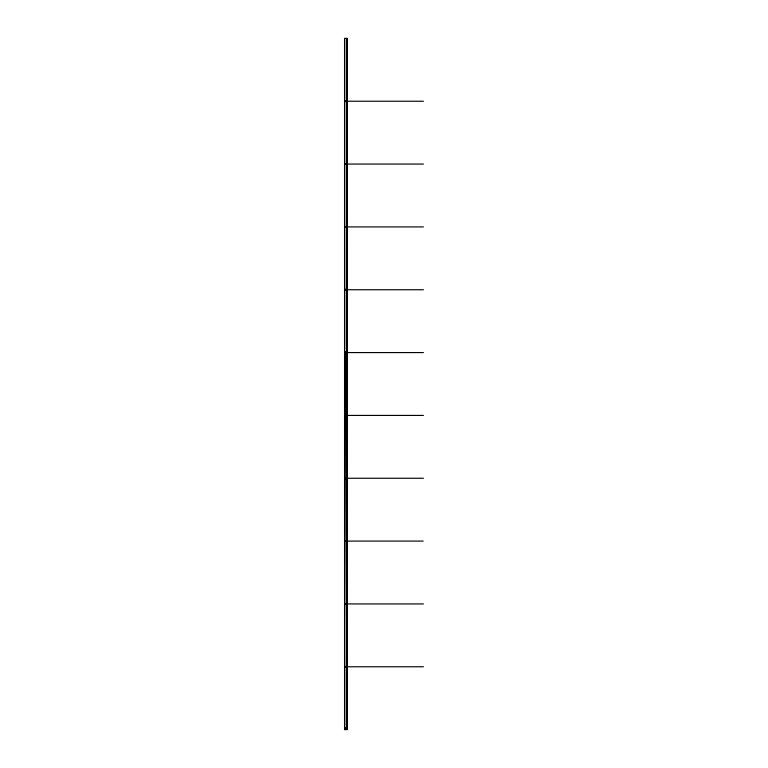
<?xml version="1.0" encoding="UTF-8"?>
<svg xmlns="http://www.w3.org/2000/svg" width="768" height="768" viewBox="0 0 768 768"><rect width="100%" height="100%" fill="white"/><g stroke="black" fill="none" stroke-linecap="round" stroke-linejoin="round"><path stroke-width="1.15" d="M346.157 226.906L345.648 227.203L345.725 226.579M345.475 415.421L346.147 415.334L345.523 415.584M346.147 478.339L345.485 478.166L346.157 478.253M345.523 603.754L346.051 604.166L345.571 603.686M345.677 352.445L346.934 729.6L346.934 38.4M345.648 289.45L345.984 290.045L345.725 289.421M345.984 541.382L345.984 540.797M345.811 352.243L345.725 352.915L345.898 352.253M345.725 666.432L345.811 667.104M346.934 101.232L423.446 101.232M346.934 164.074L423.446 164.074M346.934 226.906L423.446 226.906M346.934 289.747L423.446 289.747M346.934 352.579L423.446 352.579M346.934 415.421L423.446 415.421M346.934 478.253L423.446 478.253M346.934 541.094L423.187 541.094M346.934 603.926L423.446 603.926M346.934 666.768L423.446 666.768M344.698 727.805L346.934 727.805M344.698 728.15L346.934 728.15M344.698 728.486L346.934 728.486M345.898 540.758L345.811 541.43M346.656 727.805L346.656 728.486M346.378 727.805L346.378 728.486M346.09 727.805L346.09 728.486M345.811 727.805L345.811 728.486M345.533 727.805L345.533 728.486M345.254 727.805L345.254 728.486M344.976 727.805L344.976 728.486M344.621 38.4L344.698 729.6M345.341 101.107C345.936 102.979 346.79 99.792 345.341 101.107M345.485 101.146L346.147 101.328L345.485 101.146M345.341 163.949C345.936 165.811 346.79 162.624 345.341 163.949M345.485 163.987L346.147 164.16L345.485 163.987M345.341 226.781C345.936 228.653 346.79 225.466 345.341 226.781M345.341 289.622C345.773 291.418 346.973 288.528 345.389 289.498M345.341 352.454C345.936 354.326 346.79 351.139 345.341 352.454M345.341 415.296C345.936 417.158 346.79 413.971 345.341 415.296M345.341 478.128C345.946 479.99 346.781 476.832 345.341 478.128M345.341 540.96C345.936 542.832 346.79 539.645 345.341 540.96M345.341 603.802C345.936 605.664 346.79 602.486 345.341 603.802M345.341 666.634C345.936 668.506 346.79 665.318 345.341 666.634M347.078 38.4L344.554 38.4L344.554 729.6L347.078 729.6L347.078 38.4"/></g></svg>
